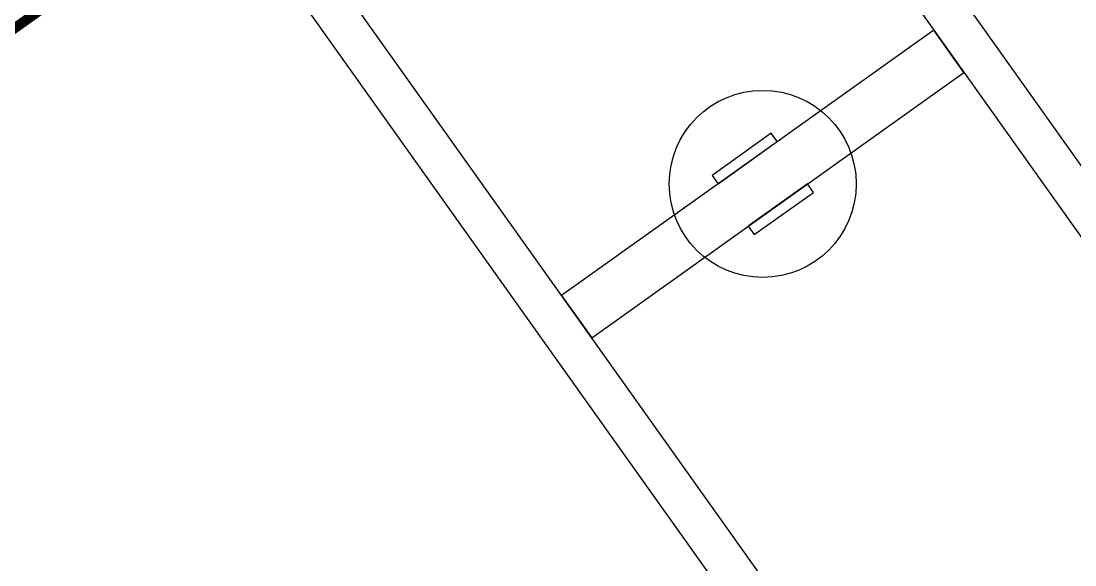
# Model space of a CAD drawing. Header units: feet. Extents: x 2321988 to 2329858, y 6722724 to 6730499.
# Drawn here: x 2326138.72 to 2326149.99, y 6726921.81 to 6726927.62 of the extents above; entities that cross this region are included whole.
import ezdxf

# ---------------------------------------------------------------- set-up
doc = ezdxf.new("R2010")
doc.units = ezdxf.units.FT
doc.header["$MEASUREMENT"] = 0
doc.layers.add('C-BESS-EQUIPMENT', color=255, linetype='Continuous')

msp = doc.modelspace()

# ---------------------------------------------------------------- linework, layer by layer
at = {"layer": 'C-BESS-EQUIPMENT'}
msp.add_lwpolyline([(2325996.574, 6726826.322), (2326168.01, 6726948.466)], dxfattribs=at)
for points in [[(2326138.237, 6726942.67), (2326137.875, 6726942.413), (2326152.446, 6726921.961), (2326152.808, 6726922.219)], [(2326133.893, 6726939.576), (2326133.531, 6726939.318), (2326148.102, 6726918.867), (2326148.464, 6726919.124)], [(2326148.481, 6726927.527), (2326144.499, 6726924.69), (2326144.822, 6726924.237), (2326148.803, 6726927.074)], [(2326146.807, 6726926.334), (2326146.742, 6726926.424), (2326146.109, 6726925.973), (2326146.173, 6726925.883)], [(2326147.194, 6726925.791), (2326147.129, 6726925.881), (2326146.496, 6726925.43), (2326146.56, 6726925.34)]]:
    msp.add_lwpolyline(points, close=True, dxfattribs=at)
at = {"layer": 'C-BESS-EQUIPMENT', "const_width": 0.108}
msp.add_lwpolyline([(2326125.277, 6726918.021), (2326139.2, 6726927.94)], dxfattribs=at)
at = {"layer": 'C-BESS-EQUIPMENT'}
msp.add_circle((2326146.651, 6726925.882), 1, dxfattribs=at)

doc.saveas('drawing.dxf')
